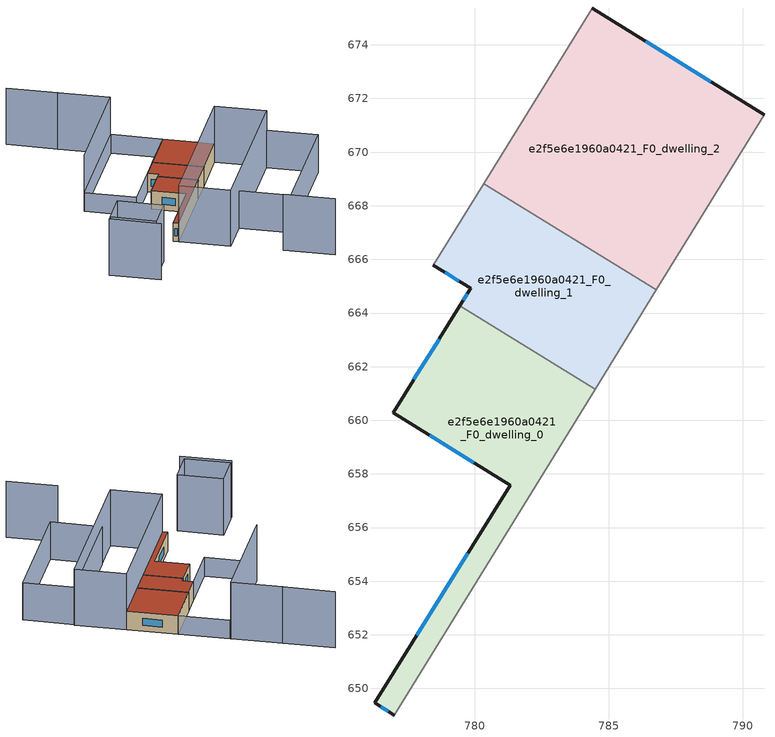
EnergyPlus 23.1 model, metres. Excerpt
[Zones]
e2f5e6e1960a0421_F0_dwelling_0
 floor ground (EU_floor_Construction): 784.49,661.16 777,649.01 776.28,649.46 781.32,657.58 776.96,660.28 779.44,664.28 z0
 wall outside (EU_wall_Construction): 779.44,664.28 776.96,660.28 781.32,657.58 776.28,649.46 777,649.01 z0:3
 wall adiabatic (EU_wall_Construction): 777,649.01 784.49,661.16 z0:3
 wall to e2f5e6e1960a0421_F0_dwelling_1 (EU_wall_Construction): 784.49,661.16 779.44,664.27 z0:3
 window (EU_Window_Construction): 778.67,663.03 777.74,661.53 / 776.5,649.32 776.77,649.15 / 779.75,655.05 777.85,651.99 / 778.32,659.44 779.96,658.42 z0.93:2.07
 roof outside (EU_roof_Construction): 777,649.01 784.49,661.16 779.44,664.28 776.96,660.28 781.32,657.58 776.28,649.46 z3
e2f5e6e1960a0421_F0_dwelling_1
 floor ground (EU_floor_Construction): 786.77,664.86 784.49,661.16 779.44,664.28 779.85,664.92 778.46,665.78 780.35,668.83 z0
 wall outside (EU_wall_Construction): 778.46,665.78 779.85,664.92 779.44,664.28 z0:3
 wall adiabatic (EU_wall_Construction): 784.49,661.16 786.77,664.86 / 780.35,668.83 778.46,665.78 z0:3
 wall to e2f5e6e1960a0421_F0_dwelling_2 (EU_wall_Construction): 786.77,664.86 780.35,668.83 z0:3
 window (EU_Window_Construction): 779.72,664.72 779.57,664.48 / 778.89,665.51 779.42,665.19 z0.93:2.07
 roof outside (EU_roof_Construction): 784.49,661.16 786.77,664.86 780.35,668.83 778.46,665.78 779.85,664.92 779.44,664.28 z3
e2f5e6e1960a0421_F0_dwelling_2
 floor ground (EU_floor_Construction): 790.8,671.39 786.77,664.86 780.35,668.83 784.39,675.37 z0
 wall outside (EU_wall_Construction): 790.8,671.39 784.39,675.37 z0:3
 wall adiabatic (EU_wall_Construction): 784.39,675.37 780.35,668.83 / 786.77,664.86 790.8,671.39 z0:3
 window (EU_Window_Construction): 788.8,672.63 786.39,674.13 z0.93:2.07
 roof outside (EU_roof_Construction): 786.77,664.86 790.8,671.39 784.39,675.37 780.35,668.83 z3
shading: 796.53,637.16 790.05,641.17 / 763.85,642.34 770.33,638.33 / 771.26,683.3 777.79,679.27 / 777.79,679.27 767.73,663 / 764.78,687.32 771.26,683.31 / 772.75,643.81 769.96,639.31 / 769.96,639.31 764.19,642.9 / 764.19,642.9 766.98,647.4 / 766.98,647.4 772.75,643.81 / 797.29,667.37 783.46,645.01 / 783.46,645.01 776.97,649.02 / 776.97,649.02 790.8,671.39 / 790.8,671.39 797.29,667.37 z0:9; 803.67,663.19 793.12,646.13 / 793.12,646.13 786.63,650.14 / 786.63,650.14 797.19,667.2 / 797.19,667.2 803.67,663.19 z0:6; 767.73,662.99 777.87,679.4 / 777.87,679.4 784.39,675.37 / 784.39,675.37 774.25,658.96 / 774.25,658.96 767.73,662.99 z0:3
[Building]
EU S2 Campaign: North Axis=0; Terrain=City; Solar Distribution=FullExterior
[Site:Location]
Montreal-Trudeau.Intl.AP: Latitude=45.4667; Longitude=-73.75; Time Zone=-5; Elevation=36
[SizingPeriod:WeatherFileDays]
AnnualSizingPeriod: Begin Month=1; Begin Day of Month=1; End Month=12; End Day of Month=31; Day of Week for Start Day=Monday; Use Weather File Daylight Saving Period=No; Use Weather File Rain and Snow Indicators=No
[MATERIAL]
EU_InternalMass_Material: Roughness=MediumRough; Thickness=0.1; Conductivity=1; Density=1800; Specific Heat=900; Thermal Absorptance=0.9; Solar Absorptance=0.7; Visible Absorptance=0.7
[MATERIAL:NOMASS] Roughness=MediumRough; Thermal Absorptance=0.9; Solar Absorptance=0.7; Visible Absorptance=0.7
Name | Thermal Resistance
EU_wall_NoMass; EU_floor_NoMass | 1.36485
EU_roof_NoMass | 2.55992
[WINDOWMATERIAL:SIMPLEGLAZINGSYSTEM]
EU_Window_SimpleGlazing: UFactor=3.92339; Solar Heat Gain Coefficient=0.8; Visible Transmittance=0.8
[CONSTRUCTION]
EU_wall_Construction: EU_wall_NoMass
EU_roof_Construction: EU_roof_NoMass
EU_floor_Construction: EU_floor_NoMass
EU_Window_Construction: EU_Window_SimpleGlazing
EU_InternalMass_Construction: EU_InternalMass_Material
[ZONE] Type=1; Multiplier=1; Ceiling Height=autocalculate; Floor Area=autocalculate; Part of Total Floor Area=Yes
Name | Volume
e2f5e6e1960a0421_F0_dwelling_0 | 107.845
e2f5e6e1960a0421_F0_dwelling_1 | 94.7908
e2f5e6e1960a0421_F0_dwelling_2 | 173.967
[INTERNALMASS] Construction=EU_InternalMass_Construction
Name | Zone or ZoneList | Surface Area
e2f5e6e1960a0421_F0_dwelling_0_EU_InternalMass | e2f5e6e1960a0421_F0_dwelling_0 | 35.9484
e2f5e6e1960a0421_F0_dwelling_1_EU_InternalMass | e2f5e6e1960a0421_F0_dwelling_1 | 31.5969
e2f5e6e1960a0421_F0_dwelling_2_EU_InternalMass | e2f5e6e1960a0421_F0_dwelling_2 | 57.9893
[OTHEREQUIPMENT] Fuel Type=Electricity; Design Level Calculation Method=Watts/Area; Power per Zone Floor Area=1; Fraction Latent=0; Fraction Radiant=0; Fraction Lost=0; Carbon Dioxide Generation Rate=0; EndUse Subcategory=EU_Step8_InternalGains
Name | Zone or ZoneList or Space or SpaceList | Schedule
EU_Step8_InternalGain_e2f5e6e1960a0421_F0_dwelling_0_f000 | e2f5e6e1960a0421_F0_dwelling_0 | EU_Step8_GainSchedule_e2f5e6e1960a0421_F0_dwelling_0_f000
EU_Step8_InternalGain_e2f5e6e1960a0421_F0_dwelling_1_f000 | e2f5e6e1960a0421_F0_dwelling_1 | EU_Step8_GainSchedule_e2f5e6e1960a0421_F0_dwelling_1_f000
EU_Step8_InternalGain_e2f5e6e1960a0421_F0_dwelling_2_f000 | e2f5e6e1960a0421_F0_dwelling_2 | EU_Step8_GainSchedule_e2f5e6e1960a0421_F0_dwelling_2_f000
[ZONEVENTILATION:DESIGNFLOWRATE] Schedule=EU_AlwaysOn; Design Flow Rate Calculation Method=AirChanges/Hour; Air Changes per Hour=0.860309; Ventilation Type=Natural; Fan Pressure Rise=0; Fan Total Efficiency=1; Constant Term Coefficient=1; Temperature Term Coefficient=0; Velocity Term Coefficient=0; Velocity Squared Term Coefficient=0; Minimum Indoor Temperature=-100; Maximum Indoor Temperature=100; Delta Temperature=-100; Minimum Outdoor Temperature=-100; Maximum Outdoor Temperature=100; Maximum Wind Speed=40
Name | Zone or ZoneList or Space or SpaceList
EU_ConstantAir_e2f5e6e1960a0421_F0_dwelling_0 | e2f5e6e1960a0421_F0_dwelling_0
EU_ConstantAir_e2f5e6e1960a0421_F0_dwelling_1 | e2f5e6e1960a0421_F0_dwelling_1
EU_ConstantAir_e2f5e6e1960a0421_F0_dwelling_2 | e2f5e6e1960a0421_F0_dwelling_2
[HVACTEMPLATE:THERMOSTAT] Constant Heating Setpoint=20; Constant Cooling Setpoint=50
EU_HeatOnly_e2f5e6e1960a0421_F0_dwelling_0; EU_HeatOnly_e2f5e6e1960a0421_F0_dwelling_1; EU_HeatOnly_e2f5e6e1960a0421_F0_dwelling_2
[HVACTEMPLATE:ZONE:IDEALLOADSAIRSYSTEM] System Availability Schedule=EU_AlwaysOn; Maximum Heating Supply Air Temperature=50; Minimum Cooling Supply Air Temperature=13; Maximum Heating Supply Air Humidity Ratio=0.0156; Minimum Cooling Supply Air Humidity Ratio=0.0077; Heating Limit=NoLimit; Cooling Limit=NoLimit; Heating Availability Schedule=EU_AlwaysOn; Cooling Availability Schedule=EU_CoolingOff; Dehumidification Control Type=ConstantSensibleHeatRatio; Cooling Sensible Heat Ratio=0.7; Dehumidification Setpoint=60; Humidification Control Type=None; Humidification Setpoint=30; Outdoor Air Method=None; Outdoor Air Flow Rate per Person=0.00944; Outdoor Air Flow Rate per Zone Floor Area=0; Outdoor Air Flow Rate per Zone=0; Demand Controlled Ventilation Type=None; Outdoor Air Economizer Type=NoEconomizer; Heat Recovery Type=None; Sensible Heat Recovery Effectiveness=0.7; Latent Heat Recovery Effectiveness=0.65
Name | Template Thermostat
e2f5e6e1960a0421_F0_dwelling_0 | EU_HeatOnly_e2f5e6e1960a0421_F0_dwelling_0
e2f5e6e1960a0421_F0_dwelling_1 | EU_HeatOnly_e2f5e6e1960a0421_F0_dwelling_1
e2f5e6e1960a0421_F0_dwelling_2 | EU_HeatOnly_e2f5e6e1960a0421_F0_dwelling_2
[SIZING:ZONE] Zone Cooling Design Supply Air Temperature Input Method=SupplyAirTemperature; Zone Cooling Design Supply Air Temperature=13; Zone Heating Design Supply Air Temperature Input Method=SupplyAirTemperature; Zone Heating Design Supply Air Temperature=50; Zone Cooling Design Supply Air Humidity Ratio=0.008; Zone Heating Design Supply Air Humidity Ratio=0.008; Cooling Design Air Flow Method=DesignDay; Cooling Design Air Flow Rate=0; Cooling Minimum Air Flow per Zone Floor Area=0.000762; Cooling Minimum Air Flow=0; Cooling Minimum Air Flow Fraction=0.2; Heating Design Air Flow Method=DesignDay; Heating Design Air Flow Rate=0; Heating Maximum Air Flow per Zone Floor Area=0.002032; Heating Maximum Air Flow=0.141576; Heating Maximum Air Flow Fraction=0.3; Account for Dedicated Outdoor Air System=No; Dedicated Outdoor Air System Control Strategy=NeutralSupplyAir; Dedicated Outdoor Air Low Setpoint Temperature for Design=autosize; Dedicated Outdoor Air High Setpoint Temperature for Design=autosize; Zone Load Sizing Method=Sensible Load Only No Latent Load; Zone Latent Cooling Design Supply Air Humidity Ratio Input Method=HumidityRatioDifference; Zone Cooling Design Supply Air Humidity Ratio Difference=0.005; Zone Latent Heating Design Supply Air Humidity Ratio Input Method=HumidityRatioDifference; Zone Humidification Design Supply Air Humidity Ratio Difference=0.005
e2f5e6e1960a0421_F0_dwelling_0; e2f5e6e1960a0421_F0_dwelling_1; e2f5e6e1960a0421_F0_dwelling_2
[SCHEDULE:CONSTANT]
Name | Hourly Value
EU_AlwaysOn | 1
EU_CoolingOff | 0
[SCHEDULE:FILE] Column Number=1; Rows to Skip at Top=0; Number of Hours of Data=8760; Column Separator=Comma; Interpolate to Timestep=No; Minutes per Item=60; Adjust Schedule for Daylight Savings=Yes
Name | File
EU_Step8_GainSchedule_e2f5e6e1960a0421_F0_dwelling_0_f000 | ../../schedules/e2f5e6e1960a0421/e2f5e6e1960a0421_F0_dwelling_0_f000_gain.csv
EU_Step8_GainSchedule_e2f5e6e1960a0421_F0_dwelling_1_f000 | ../../schedules/e2f5e6e1960a0421/e2f5e6e1960a0421_F0_dwelling_1_f000_gain.csv
EU_Step8_GainSchedule_e2f5e6e1960a0421_F0_dwelling_2_f000 | ../../schedules/e2f5e6e1960a0421/e2f5e6e1960a0421_F0_dwelling_2_f000_gain.csv
